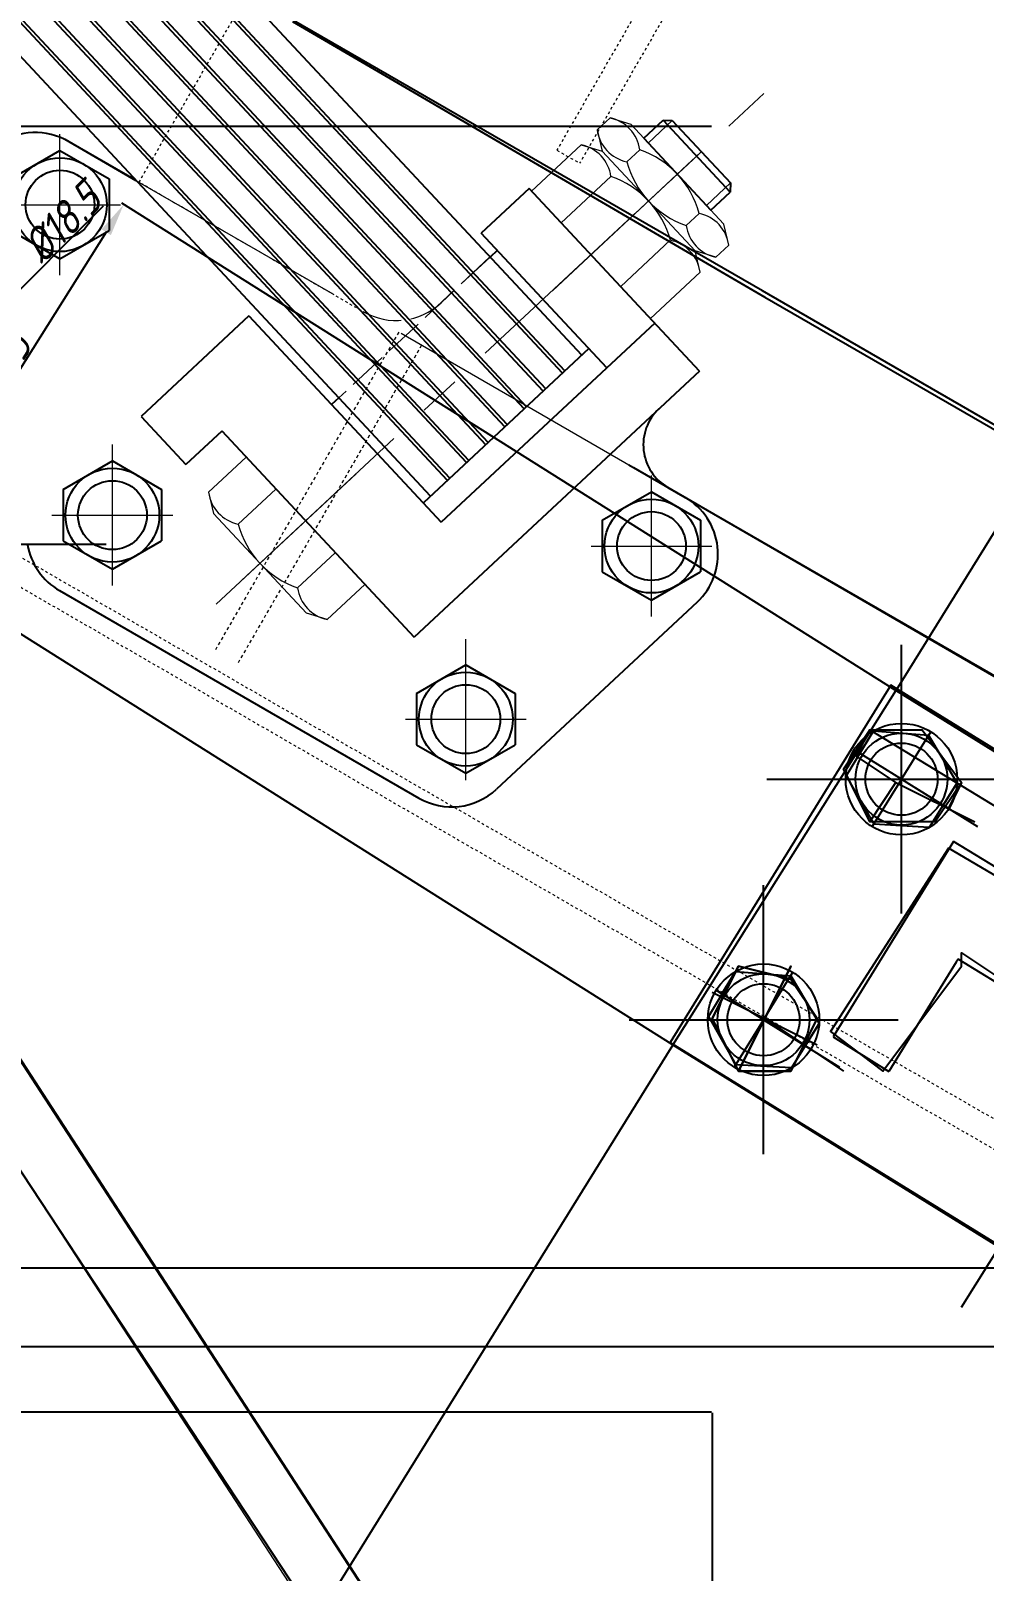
# Model space of a CAD drawing. Header units: millimetres. Extents: x 2787 to 6144, y -18 to 478.
# Drawn here: x 2914 to 2950.4, y 346.9 to 405.6 of the extents above; entities that cross this region are included whole.
import ezdxf

# ---------------------------------------------------------------- set-up
doc = ezdxf.new("R2010")
doc.units = ezdxf.units.MM
for name, pattern in [('ACAD_ISO02W100', [15, 12, -3]), ('CENTER', [50.8, 31.75, -6.35, 6.35, -6.35]), ('CENTER2', [28.575, 19.05, -3.175, 3.175, -3.175]), ('HIDDEN', [0.2, 0.1, -0.1])]:
    doc.linetypes.add(name, pattern=pattern)
for name, color, linetype, lineweight in [('01', 7, 'Continuous', 18), ('中心线', 1, 'CENTER', 13), ('图层1', 1, 'CENTER2', 25), ('图层2', 160, 'Continuous', 25), ('尺寸线', 22, 'Continuous', 13), ('虚线', 8, 'ACAD_ISO02W100', 13)]:
    doc.layers.add(name, color=color, linetype=linetype, lineweight=lineweight)
for name, color, linetype in [('ADIM', 3, 'Continuous'), ('ADIM_CENTER', 1, 'Continuous'), ('ADIM_CLEAN', 3, 'Continuous'), ('ADIM_CLEAN_L', 3, 'Continuous'), ('细实线', 7, 'Continuous')]:
    doc.layers.add(name, color=color, linetype=linetype)
doc.styles.get("Standard").update_dxf_attribs({"font": 'gbeitc.shx', "bigfont": 'gbcbig.shx'})
doc.dimstyles.new('ADIM', dxfattribs={"dimscale": 0.5, "dimtxt": 2.5, "dimasz": 2.5, "dimexe": 0.18, "dimexo": 0.0625, "dimgap": 0.09, "dimtad": 1, "dimdec": 4, "dimzin": 0, "dimdsep": 46, "dimtxsty": 'Standard', "dimcen": 0.09, "dimadec": 0, "dimazin": 0, "dimtfac": 1, "dimtdec": 4, "dimtofl": 0, "dimtmove": 0, "dimatfit": 3, "dimfxl": 1, "dimtolj": 1, "dimtzin": 0, "dimarcsym": 0})

# ---------------------------------------------------------------- blocks, each defined once
blk = doc.blocks.new('555')
at = {"layer": '中心线', "lineweight": 0, "ltscale": 2}
blk.add_line((-25594.3, -65282.13), (-25594.3, -65308.04), dxfattribs=at)
at = {"layer": '尺寸线', "color": 7, "lineweight": 0, "ltscale": 2}
for p, q in [((-25620.85, -65291.66), (-25615.1, -65288.34)), ((-25615.1, -65288.34), (-25573.5, -65288.34)), ((-25567.75, -65291.66), (-25573.5, -65288.34)), ((-25620.85, -65291.66), (-25620.85, -65297.02)), ((-25607.57, -65291.66), (-25607.57, -65297.02)), ((-25581.02, -65291.66), (-25581.02, -65297.02)), ((-25567.75, -65291.66), (-25567.75, -65297.02)), ((-25620.85, -65297.02), (-25615.1, -65300.34)), ((-25567.75, -65297.02), (-25573.5, -65300.34)), ((-25615.1, -65300.34), (-25573.5, -65300.34))]:
    blk.add_line(p, q, dxfattribs=at)
for centre, radius, start, end in [((-25614.21, -65301), 11.46, 54.6058, 125.3942), ((-25594.3, -65316.54), 28.2, 61.9143, 118.0857), ((-25574.39, -65301), 11.46, 54.6058, 125.3942), ((-25614.21, -65287.68), 11.46, 234.6058, 305.3942), ((-25594.3, -65272.14), 28.2, 241.9143, 298.0857), ((-25574.39, -65287.68), 11.46, 234.6058, 305.3942)]:
    blk.add_arc(centre, radius, start, end, dxfattribs=at)
blk = doc.blocks.new('777')
at = {"color": 7, "linetype": 'Continuous'}
for p, q in [((-25148.65, -65202.87), (-25163.77, -65216.97)), ((-25148.65, -65202.87), (-25142.3, -65204.81)), ((-25142.3, -65204.81), (-25113.93, -65235.23)), ((-25139.59, -65212.58), (-25154.72, -65226.68)), ((-25163.77, -65216.97), (-25127.56, -65255.81)), ((-25121.49, -65231.99), (-25136.61, -65246.1)), ((-25112.43, -65241.7), (-25113.93, -65235.23)), ((-25112.43, -65241.7), (-25127.56, -65255.81))]:
    blk.add_line(p, q, dxfattribs=at)
for centre, radius, start, end in [((-25150.95, -65214.09), 11.46, 7.6058, 78.3942), ((-25148.73, -65239.25), 28.2, 14.9143, 71.0857), ((-25123.79, -65243.22), 11.46, 7.6058, 78.3942)]:
    blk.add_arc(centre, radius, start, end, dxfattribs=at)
at = {"layer": '中心线', "lineweight": 0, "ltscale": 2}
blk.add_line((-25112.07, -65205.06), (-25157.43, -65247.36), dxfattribs=at)
blk = doc.blocks.new('999')
at = {"color": 7, "linetype": 'Continuous'}
for p, q in [((-25312.38, -65252.03), (-25300.91, -65241.34)), ((-25264.7, -65280.17), (-25300.91, -65241.34)), ((-25312.38, -65252.03), (-25310.89, -65258.5)), ((-25303.33, -65261.74), (-25291.86, -65251.05)), ((-25282.52, -65288.93), (-25310.89, -65258.5)), ((-25285.22, -65281.16), (-25273.75, -65270.47)), ((-25276.17, -65290.87), (-25264.7, -65280.17)), ((-25276.17, -65290.87), (-25282.52, -65288.93))]:
    blk.add_line(p, q, dxfattribs=at)
for centre, radius, start, end in [((-25301.02, -65250.52), 11.46, 187.6058, 258.3942), ((-25276.08, -65254.48), 28.2, 194.9143, 251.0857), ((-25273.86, -65279.64), 11.46, 187.6058, 258.3942)]:
    blk.add_arc(centre, radius, start, end, dxfattribs=at)
at = {"layer": '中心线', "lineweight": 0, "ltscale": 2}
blk.add_line((-25310.02, -65286.13), (-25267.39, -65246.38), dxfattribs=at)
blk = doc.blocks.new('t')
at = {"color": 7, "linetype": 'Continuous'}
for p, q in [((320713.61, 195997.11), (320439.45, 196291.11)), ((320708.49, 195992.33), (320434.33, 196286.34)), ((320707.76, 195991.65), (320433.6, 196285.65)), ((320701.91, 195986.19), (320427.75, 196280.2)), ((320702.64, 195986.88), (320428.48, 196280.88)), ((320696.06, 195980.74), (320421.9, 196274.74)), ((320696.79, 195981.42), (320422.63, 196275.42)), ((320690.21, 195975.28), (320416.05, 196269.29)), ((320690.94, 195975.96), (320416.78, 196269.97)), ((320684.36, 195969.83), (320410.2, 196263.83)), ((320685.09, 195970.51), (320410.93, 196264.51)), ((320678.51, 195964.37), (320404.34, 196258.37)), ((320679.24, 195965.05), (320405.08, 196259.06)), ((320673.39, 195959.6), (320399.22, 196253.6)), ((320672.66, 195958.91), (320398.49, 196252.92)), ((320667.54, 195954.14), (320393.37, 196248.14)), ((320732.55, 196063.31), (320738.4, 196068.76)), ((320738.4, 196068.76), (320758.86, 196046.82)), ((320738.4, 196068.76), (320741.23, 196068.66)), ((320741.23, 196068.66), (320758.96, 196049.65)), ((320577.74, 196050.44), (320557.13, 196062.34)), ((320732.55, 196063.31), (320753.01, 196041.37)), ((320697.61, 196047.99), (320683, 196034.33)), ((320732.48, 196010.6), (320697.61, 196047.99)), ((320753.01, 196041.37), (320758.86, 196046.82)), ((320758.96, 196049.65), (320758.86, 196046.82)), ((320721.26, 195993.3), (320683, 196034.33)), ((320687.88, 196029.1), (320685.68, 196027.05)), ((320612.15, 196009.14), (320579.27, 195978.41)), ((320612.15, 196009.14), (320670.8, 195946.24)), ((320749.53, 195992.31), (320732.48, 196010.6)), ((320735.89, 196006.94), (320670.8, 195946.24)), ((320715.81, 195999.15), (320665.34, 195952.09)), ((320749.53, 195992.31), (320662.5, 195911.16)), ((320639.58, 195984.12), (320637.38, 195982.08)), ((320579.27, 195978.41), (320592.93, 195963.8)), ((320603.87, 195974.02), (320592.93, 195963.8)), ((320603.87, 195974.03), (320662.5, 195911.16)), ((320739.89, 195956.82), (320745.16, 195953.78)), ((320554.4, 195925.35), (320663.98, 195862.08)), ((320748.8, 195921.83), (320687.62, 195864.78))]:
    blk.add_line(p, q, dxfattribs=at)
at = {"color": 1, "linetype": 'CENTER', "lineweight": 9, "ltscale": 2}
for p, q in [((320554.56, 196021.53), (320554.56, 196064.53)), ((320536.15, 196043.03), (320572.97, 196043.03)), ((320570.54, 195926.86), (320570.54, 195969.87)), ((320734.88, 195917.43), (320734.88, 195960.43)), ((320552.12, 195948.36), (320588.95, 195948.36)), ((320716.46, 195938.93), (320753.29, 195938.93)), ((320678.28, 195867.51), (320678.28, 195910.51)), ((320678.28, 195867.51), (320678.28, 195910.51)), ((320659.87, 195886.15), (320696.7, 195886.15)), ((320659.87, 195886.15), (320696.7, 195886.15))]:
    blk.add_line(p, q, dxfattribs=at)
at = {"color": 150, "ltscale": 2}
for p, q in [((320539.56, 196050.88), (320554.56, 196059.55)), ((320554.56, 196059.55), (320569.56, 196050.88)), ((320569.56, 196050.88), (320569.56, 196035.18)), ((320539.56, 196035.18), (320554.56, 196026.52)), ((320554.56, 196026.52), (320569.56, 196035.18)), ((320555.54, 195956.22), (320570.54, 195964.88)), ((320570.54, 195964.88), (320585.54, 195956.22)), ((320555.54, 195956.22), (320555.54, 195940.51)), ((320585.54, 195956.22), (320585.54, 195940.51)), ((320719.88, 195946.78), (320734.88, 195955.44)), ((320734.88, 195955.44), (320749.88, 195946.78)), ((320719.88, 195946.78), (320719.88, 195931.08)), ((320749.88, 195946.78), (320749.88, 195931.08)), ((320555.54, 195940.51), (320570.54, 195931.85)), ((320570.54, 195931.85), (320585.54, 195940.51)), ((320719.88, 195931.08), (320734.88, 195922.42)), ((320734.88, 195922.42), (320749.88, 195931.08)), ((320663.28, 195894.01), (320678.28, 195902.67)), ((320678.28, 195902.67), (320693.28, 195894.01)), ((320663.28, 195894.01), (320663.28, 195878.3)), ((320693.28, 195894.01), (320693.28, 195878.3)), ((320663.28, 195878.3), (320678.28, 195869.64)), ((320678.28, 195869.64), (320693.28, 195878.3))]:
    blk.add_line(p, q, dxfattribs=at)
for centre in [(320554.56, 196043.03), (320570.54, 195948.36), (320734.88, 195938.93), (320678.28, 195886.15)]:
    blk.add_circle(centre, 14.3, dxfattribs=at)
at = {"color": 7, "linetype": 'Continuous'}
for centre in [(320554.56, 196043.03), (320570.54, 195948.36), (320734.88, 195938.93), (320678.28, 195886.15)]:
    blk.add_circle(centre, 10.5, dxfattribs=at)
for centre, start, end in [((320547.13, 196045.02), 60, 189.5778), ((320735.16, 195936.46), 313, 60), ((320564.4, 195942.67), 189.5778, 240), ((320673.98, 195879.4), 240, 313)]:
    blk.add_arc(centre, 20, start, end, dxfattribs=at)
at = {"color": 7}
blk.add_arc((320747.39, 195969.81), 15, 133, 240, dxfattribs=at)
at = {"layer": '中心线', "lineweight": 0, "ltscale": 2}
blk.add_line((320609.9, 195928.42), (320769.14, 196076.92), dxfattribs=at)
at = {"layer": '尺寸线', "color": 7, "lineweight": 0, "ltscale": 2}
for p, q in [((320733.92, 196061.84), (320741.23, 196068.66)), ((320751.65, 196042.83), (320758.96, 196049.65))]:
    blk.add_line(p, q, dxfattribs=at)
at = {"layer": '虚线', "color": 8, "linetype": 'HIDDEN'}
blk.add_line((320577.74, 196050.44), (320647.08, 196010.4), dxfattribs=at)
at = {"layer": '虚线'}
for p, q in [((320685.65, 196027.09), (320639.58, 195984.12)), ((320685.68, 196027.05), (320670.72, 196013.1))]:
    blk.add_line(p, q, dxfattribs=at)
blk.add_arc((320657.08, 196027.72), 20, 240, 313, dxfattribs=at)
at = {"color": 7, "linetype": 'Continuous', "rotation": 313}
blk.add_blockref('555', (385946.92, 221860.39), dxfattribs=at)
at = {"layer": '尺寸线', "color": 7, "lineweight": 0}
for name, p in [('777', (345862.12, 261264.17)), ('999', (345912.23, 261207.38))]:
    blk.add_blockref(name, p, dxfattribs=at)
blk = doc.blocks.new('*D228')
at = {"layer": 'ADIM', "color": 0, "lineweight": -2, "transparency": 16777216}
for p, q in [((2947.016, 380.527), (2978.45, 431.225)), ((3002.34, 416.308), (2979.465, 430.49)), ((2972.016, 365.027), (3003.45, 415.725))]:
    blk.add_line(p, q, dxfattribs=at)
at = {"layer": 'ADIM', "color": 0, "transparency": 16777216}
for points in [[(2979.574, 430.667), (2979.355, 430.313), (2978.402, 431.149)], [(3002.45, 416.485), (3002.23, 416.13), (3003.402, 415.649)]]:
    blk.add_solid(points, dxfattribs=at)
at = {"layer": 'Defpoints', "color": 0, "transparency": 16777216}
for p in [(2978.402, 431.149), (2947, 380.5), (2972, 365)]:
    blk.add_point(p, dxfattribs=at)
at = {"layer": 'ADIM', "color": 0, "transparency": 16777216, "insert": (2991.255, 423.968), "char_height": 1.25, "attachment_point": 5, "rotation": 328.20109}
blk.add_mtext('\\A1;29.42', dxfattribs=at)
blk = doc.blocks.new('*D229')
at = {"layer": 'ADIM', "color": 0, "lineweight": -2, "transparency": 16777216}
for p, q in [((2946.974, 380.517), (2917.494, 399.078)), ((2916.905, 397.972), (2909.737, 386.587)), ((2938.474, 367.017), (2908.994, 385.578))]:
    blk.add_line(p, q, dxfattribs=at)
at = {"layer": 'ADIM', "color": 0, "transparency": 16777216}
for points in [[(2916.728, 398.083), (2917.081, 397.861), (2917.571, 399.03)], [(2909.56, 386.698), (2909.913, 386.476), (2909.071, 385.53)]]:
    blk.add_solid(points, dxfattribs=at)
at = {"layer": 'Defpoints', "color": 0, "transparency": 16777216}
for p in [(2909.071, 385.53), (2947, 380.5), (2938.5, 367)]:
    blk.add_point(p, dxfattribs=at)
at = {"layer": 'ADIM', "color": 0, "transparency": 16777216, "insert": (2912.754, 392.637), "char_height": 1.25, "attachment_point": 5, "rotation": 57.80427}
blk.add_mtext('\\A1;15.95', dxfattribs=at)
blk = doc.blocks.new('*D230')
at = {"layer": 'ADIM', "color": 0, "lineweight": -2, "transparency": 16777216}
for p, q in [((2938.484, 366.973), (2907.05, 316.275)), ((2963.484, 351.473), (2932.05, 300.775)), ((2908.16, 315.692), (2931.035, 301.51))]:
    blk.add_line(p, q, dxfattribs=at)
at = {"layer": 'ADIM', "color": 0, "transparency": 16777216}
for points in [[(2908.27, 315.87), (2908.05, 315.515), (2907.098, 316.351)], [(2931.145, 301.687), (2930.926, 301.333), (2932.098, 300.851)]]:
    blk.add_solid(points, dxfattribs=at)
at = {"layer": 'Defpoints', "color": 0, "transparency": 16777216}
for p in [(2938.5, 367), (2963.5, 351.5), (2932.098, 300.851)]:
    blk.add_point(p, dxfattribs=at)
at = {"layer": 'ADIM', "color": 0, "transparency": 16777216, "insert": (2919.951, 309.171), "char_height": 1.25, "attachment_point": 5, "rotation": 328.20109}
blk.add_mtext('\\A1;29.42', dxfattribs=at)
blk = doc.blocks.new('*D232')
at = {"layer": 'ADIM', "color": 0, "lineweight": -2, "transparency": 16777216}
for p, q in [((2940, 352.969), (2940, 233.056)), ((2985, 352.969), (2985, 233.056)), ((2941.25, 233.146), (2983.75, 233.146))]:
    blk.add_line(p, q, dxfattribs=at)
at = {"layer": 'ADIM', "color": 0, "transparency": 16777216}
for points in [[(2941.25, 233.354), (2941.25, 232.938), (2940, 233.146)], [(2983.75, 233.354), (2983.75, 232.938), (2985, 233.146)]]:
    blk.add_solid(points, dxfattribs=at)
at = {"layer": 'Defpoints', "color": 0, "transparency": 16777216}
for p in [(2940, 353), (2985, 353), (2985, 233.146)]:
    blk.add_point(p, dxfattribs=at)
at = {"layer": 'ADIM', "color": 0, "transparency": 16777216, "insert": (2962.5, 233.816), "char_height": 1.25, "attachment_point": 5}
blk.add_mtext('\\A1;45', dxfattribs=at)
blk = doc.blocks.new('*D233')
at = {"layer": 'ADIM', "color": 0, "lineweight": -2, "transparency": 16777216}
for p, q in [((2939.969, 402), (2814.328, 402)), ((2814.418, 354.25), (2814.418, 400.75)), ((2939.969, 353), (2814.328, 353))]:
    blk.add_line(p, q, dxfattribs=at)
at = {"layer": 'ADIM', "color": 0, "transparency": 16777216}
for points in [[(2814.21, 400.75), (2814.627, 400.75), (2814.418, 402)], [(2814.21, 354.25), (2814.627, 354.25), (2814.418, 353)]]:
    blk.add_solid(points, dxfattribs=at)
at = {"layer": 'Defpoints', "color": 0, "transparency": 16777216}
for p in [(2814.418, 402), (2940, 402), (2940, 353)]:
    blk.add_point(p, dxfattribs=at)
at = {"layer": 'ADIM', "color": 0, "transparency": 16777216, "insert": (2813.748, 377.5), "char_height": 1.25, "attachment_point": 5, "rotation": 90}
blk.add_mtext('\\A1;49', dxfattribs=at)
blk = doc.blocks.new('*D281')
at = {"layer": 'ADIM', "color": 0, "lineweight": -2, "transparency": 16777216}
for p, q in [((2952.593, 358.5), (2952.593, 359.75)), ((2905.031, 358.5), (2952.683, 358.5)), ((2952.593, 356.75), (2952.593, 357.25)), ((2907.031, 355.5), (2952.683, 355.5))]:
    blk.add_line(p, q, dxfattribs=at)
at = {"layer": 'ADIM', "color": 0, "transparency": 16777216}
for points in [[(2952.385, 357.25), (2952.802, 357.25), (2952.593, 358.5)], [(2952.385, 356.75), (2952.802, 356.75), (2952.593, 355.5)]]:
    blk.add_solid(points, dxfattribs=at)
at = {"layer": 'Defpoints', "color": 0, "transparency": 16777216}
for p in [(2905, 358.5), (2952.593, 358.5), (2907, 355.5)]:
    blk.add_point(p, dxfattribs=at)
at = {"layer": 'ADIM', "color": 0, "transparency": 16777216, "insert": (2952.964, 359.75), "char_height": 1.25, "attachment_point": 5, "rotation": 270}
blk.add_mtext('\\A1;3', dxfattribs=at)
blk = doc.blocks.new('*D317')
at = {"layer": 'ADIM', "color": 0, "lineweight": -2, "transparency": 16777216}
for p, q in [((2916.789, 398.96), (2911.332, 393.502)), ((2903.862, 386.078), (2903.952, 386.078)), ((2903.907, 386.033), (2903.907, 386.123))]:
    blk.add_line(p, q, dxfattribs=at)
at = {"layer": 'ADIM', "color": 0, "transparency": 16777216}
blk.add_solid([(2911.184, 393.65), (2911.479, 393.355), (2910.448, 392.618)], dxfattribs=at)
at = {"layer": 'Defpoints', "color": 0, "transparency": 16777216}
for p in [(2910.448, 392.618), (2903.907, 386.078)]:
    blk.add_point(p, dxfattribs=at)
at = {"layer": 'ADIM', "color": 0, "transparency": 16777216, "insert": (2915.206, 398.325), "char_height": 1.25, "attachment_point": 5, "rotation": 45}
blk.add_mtext('\\A1;%%c18.5', dxfattribs=at)

msp = doc.modelspace()

# ---------------------------------------------------------------- linework, layer by layer
at = {"color": 7, "linetype": 'Continuous'}
for p, q in [((2941.90922, 395.73441), (2924.04359, 406.04498)), ((2918.04927, 399.93673), (2915.33508, 401.50377)), ((3293.99028, 192.53862), (2941.90922, 395.73441)), ((3082.11669, 305.18357), (2936.82596, 389.09601))]:
    msp.add_line(p, q, dxfattribs=at)
for p, q in [((2949.19704, 374.74714), (2944.60217, 367.30069)), ((2957.50972, 369.65186), (2949.19704, 374.74714)), ((2949.2955, 370.14327), (2946.72973, 365.98787)), ((2949.37057, 370.2677), (2949.2955, 370.14327)), ((2955.54049, 366.46052), (2949.37057, 370.2677)), ((2944.60217, 367.30069), (2946.72973, 365.98787))]:
    msp.add_line(p, q)
msp.add_lwpolyline([(2938.3975, 367.09017), (2963.60906, 351.53325), (2972.01111, 365.14962), (2946.79955, 380.70654)], close=True)
for centre, radius in [((2947.20992, 377.1246), 2.125), ((2947.20992, 377.1246), 1.375), ((2941.95352, 367.95441), 2.125), ((2941.95352, 367.95441), 1.375)]:
    msp.add_circle(centre, radius)
at = {"layer": '01'}
for p, q in [((2950.04703, 310.42455), (2909.20253, 373.30808)), ((2907.66386, 371.3373), (2948.79704, 308.25951))]:
    msp.add_line(p, q, dxfattribs=at)
at = {"layer": 'ADIM_CENTER', "linetype": 'CENTER'}
for p, q in [((2890.90693, 386.07761), (2916.90693, 386.07761)), ((2891.65693, 386.07761), (2916.15693, 386.07761)), ((2947.20992, 371.9996), (2947.20992, 382.2496)), ((2947.20992, 372.3746), (2947.20992, 381.8746)), ((2947.20992, 372.7496), (2947.20992, 381.4996)), ((2942.08492, 377.1246), (2952.33492, 377.1246)), ((2942.45992, 377.1246), (2951.95992, 377.1246)), ((2942.83492, 377.1246), (2951.58492, 377.1246)), ((2941.95352, 362.82941), (2941.95352, 373.07941)), ((2941.95352, 363.20441), (2941.95352, 372.70441)), ((2941.95352, 363.57941), (2941.95352, 372.32941)), ((2936.82852, 367.95441), (2947.07852, 367.95441)), ((2937.20352, 367.95441), (2946.70352, 367.95441)), ((2937.57852, 367.95441), (2946.32852, 367.95441))]:
    msp.add_line(p, q, dxfattribs=at)
at = {"layer": 'ADIM_CLEAN'}
for points in [[(2972, 365), (2947, 380.5), (2938.5, 367), (2963.5, 351.5)], [(2949.5, 377), (2949, 376), (2949.5, 377), (2948.5, 375.5), (2946, 375.5), (2945, 377.5), (2946, 379), (2948, 379)], [(2946, 375.5), (2947, 377), (2945.5, 378), (2946, 379), (2945, 377.5)], [(2961.5, 362.5), (2959, 358.5), (2961, 357), (2966, 364.5), (2949, 374.5), (2944.5, 367.5), (2946.5, 366), (2949.5, 370), (2949.5, 370.5)], [(2944, 368), (2943, 366), (2941, 366), (2940, 368), (2941, 370), (2943, 369.5)], [(2943, 369.5), (2941, 370), (2940, 368), (2941, 366), (2943, 370), (2941, 366), (2943, 366), (2944, 368)]]:
    msp.add_lwpolyline(points, close=True, dxfattribs=at)
for centre, radius in [((2947.20992, 377.1246), 2.125), ((2947.20992, 377.1246), 1.75), ((2947.20992, 377.1246), 1.375), ((2941.95352, 367.95441), 2.125), ((2941.95352, 367.95441), 1.75), ((2941.95352, 367.95441), 1.375)]:
    msp.add_circle(centre, radius, dxfattribs=at)
at = {"layer": 'ADIM_CLEAN_L'}
for p, q in [((2924, 406), (2942, 395.5)), ((2942, 395.5), (3294, 192.5)), ((2937, 389), (3082, 305)), ((2949.5, 357), (2964.5, 381)), ((2946, 379), (2971.5, 363.5)), ((2947, 377), (2950, 375.5)), ((2909, 373.5), (2950, 310.5)), ((2907.5, 371.5), (2949, 308.5)), ((2940, 369), (2944, 367)), ((2942, 368), (2945, 366))]:
    msp.add_line(p, q, dxfattribs=at)
at = {"layer": '图层1'}
for p, q in [((2964.45456, 380.89893), (2949.69208, 356.84821)), ((2947.20992, 377.1246), (2948.32417, 378.93404)), ((2947.20992, 377.1246), (2945.40546, 378.24689)), ((2947.20992, 377.1246), (2946.09568, 375.31516)), ((2947.20992, 377.1246), (2949.01439, 376.00231)), ((2947.20992, 377.1246), (2950.11107, 375.32023)), ((2941.95352, 367.95441), (2943.06777, 369.76385)), ((2941.95352, 367.95441), (2940.14905, 369.0767)), ((2941.95352, 367.95441), (2940.83927, 366.14497)), ((2941.95352, 367.95441), (2943.75798, 366.83212)), ((2941.95352, 367.95441), (2944.85466, 366.15004))]:
    msp.add_line(p, q, dxfattribs=at)
at = {"layer": '图层2'}
for p, q in [((2946.14628, 378.96377), (2945.10769, 377.25458)), ((2945.61775, 378.11485), (2946.14628, 378.96377)), ((2946.14628, 378.96377), (2948.24584, 378.80122)), ((2948.24584, 378.80122), (2949.32978, 376.97681)), ((2945.40546, 378.24689), (2945.61775, 378.11485)), ((2945.10769, 377.25458), (2946.15481, 375.41119)), ((2949.33292, 376.98183), (2948.27128, 375.28686)), ((2948.8021, 376.13434), (2949.33292, 376.98183)), ((2949.01439, 376.00231), (2948.8021, 376.13434)), ((2948.27128, 375.28686), (2946.15481, 375.41119)), ((2940.88988, 369.79357), (2939.85129, 368.08439)), ((2940.36134, 368.94466), (2940.88988, 369.79357)), ((2940.88988, 369.79357), (2942.98944, 369.63103)), ((2942.98944, 369.63103), (2944.07337, 367.80662)), ((2940.14905, 369.0767), (2940.36134, 368.94466)), ((2939.85129, 368.08439), (2940.89841, 366.241)), ((2944.07651, 367.81164), (2943.01487, 366.11667)), ((2943.54569, 366.96415), (2944.07651, 367.81164)), ((2943.75798, 366.83212), (2943.54569, 366.96415)), ((2943.01487, 366.11667), (2940.89841, 366.241))]:
    msp.add_line(p, q, dxfattribs=at)
for centre, radius in [((2947.20992, 377.1246), 1.75), ((2947.20992, 377.1246), 1.375), ((2941.95352, 367.95441), 1.75), ((2941.95352, 367.95441), 1.375)]:
    msp.add_circle(centre, radius, dxfattribs=at)
at = {"layer": '虚线', "color": 251, "linetype": 'HIDDEN'}
for p, q in [((2941.21145, 413.45587), (2934.0783, 401.10087)), ((2942.07756, 412.95602), (2934.94432, 400.60088)), ((2918.15434, 399.87607), (2922.29131, 407.04439)), ((2934.0783, 401.10087), (2934.94432, 400.60088))]:
    msp.add_line(p, q, dxfattribs=at)
at = {"layer": '虚线'}
msp.add_line((2938.53825, 388.10742), (2918.04927, 399.93673), dxfattribs=at)
at = {"layer": '虚线', "ltscale": 0.01}
for p, q in [((2928.05203, 394.16163), (2921.05211, 382.0374)), ((2928.91806, 393.66163), (2921.91813, 381.5374))]:
    msp.add_line(p, q, dxfattribs=at)
at = {"layer": '虚线', "color": 8, "linetype": 'HIDDEN'}
for p, q in [((2913.7194, 385.54925), (3282.26646, 172.76851)), ((2913.64479, 384.43763), (3281.76646, 171.90248))]:
    msp.add_line(p, q, dxfattribs=at)

# ---------------------------------------------------------------- block references
at = {"layer": '细实线', "color": 7, "xscale": 0.125, "yscale": 0.125, "zscale": 0.125}
msp.add_blockref('t', (-37154.17779, -24106.35703), dxfattribs=at)

# ---------------------------------------------------------------- dimensions: what is measured, and where the dimension line sits
at = {"layer": 'ADIM'}
for p1, p2, distance, text, picture, middle in [((2972, 365), (2947, 380.5), -59.59375, '29.42', '*D228', (2991.25536, 423.96832)), ((2947, 380.5), (2938.5, 367), -34.77692, '15.95', '*D229', (2912.75365, 392.63659)), ((2938.5, 367), (2963.5, 351.5), -59.59375, '29.42', '*D230', (2919.95074, 309.17055))]:
    dim = msp.add_aligned_dim(p1=p1, p2=p2, distance=distance, text=text, dimstyle='ADIM', dxfattribs=at)
    dim.commit()
    dim.dimension.update_dxf_attribs({"geometry": picture, "text_midpoint": middle})
dim = msp.add_linear_dim(base=(2814.41846, 402), p1=(2940, 353), p2=(2940, 402), angle=90, text='49', dimstyle='ADIM', dxfattribs=at)
dim.commit()
dim.dimension.update_dxf_attribs({"geometry": '*D233', "text_midpoint": (2813.74846, 377.5)})
dim = msp.add_radius_dim(center=(2903.90693, 386.07761), mpoint=(2910.44767, 392.61835), text='%%c18.5', dimstyle='ADIM', dxfattribs=at)
dim.commit()
dim.dimension.update_dxf_attribs({"geometry": '*D317', "text_midpoint": (2915.68026, 397.85094), "dimtype": 164})
dim = msp.add_linear_dim(base=(2952.59323, 358.5), p1=(2907, 355.5), p2=(2905, 358.5), angle=90, text='3', dimstyle='ADIM', dxfattribs=at)
dim.commit()
dim.dimension.update_dxf_attribs({"geometry": '*D281', "text_midpoint": (2952.96375, 359.75), "text_rotation": 270})
dim = msp.add_linear_dim(base=(2985, 233.14615), p1=(2940, 353), p2=(2985, 353), text='45', dimstyle='ADIM', dxfattribs=at)
dim.commit()
dim.dimension.update_dxf_attribs({"geometry": '*D232', "text_midpoint": (2962.5, 233.81615)})

doc.saveas('drawing.dxf')
